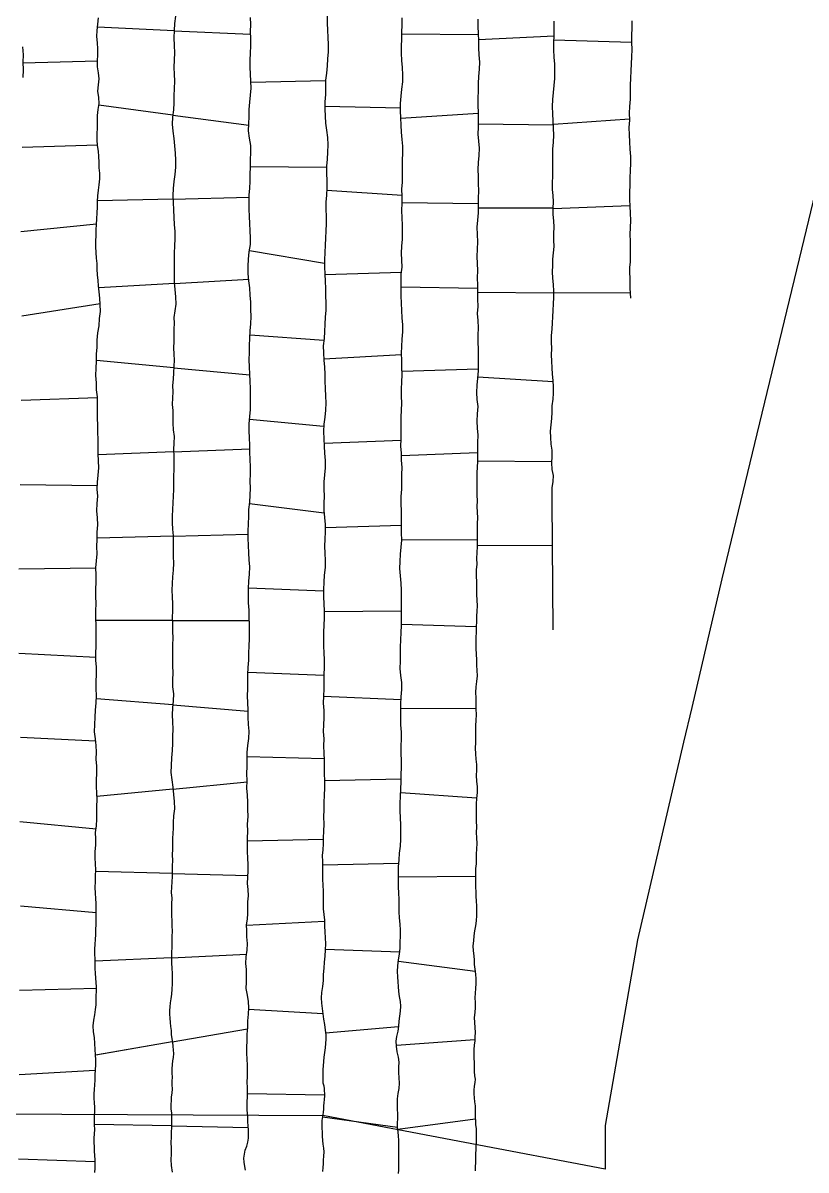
# Model space of a CAD drawing. Extents: x 703186 to 703989, y 1560402 to 1561368.
# Drawn here: x 703401 to 703447.3, y 1560484.7 to 1560552.7 of the extents above; entities that cross this region are included whole.
import ezdxf

# ---------------------------------------------------------------- set-up
doc = ezdxf.new("R2010")
doc.units = 0
for name, color, linetype in [('10124_2002_REAL', 30, 'Continuous'), ('AGROCAD PLL', 7, 'Continuous'), ('PANTE_2002', 7, 'Continuous')]:
    doc.layers.add(name, color=color, linetype=linetype)

msp = doc.modelspace()

# ---------------------------------------------------------------- linework, layer by layer
at = {"layer": '10124_2002_REAL'}
for points in [[(703405.2298, 1560484.6016), (703405.2388, 1560484.8515), (703405.2558, 1560485.0909), (703405.2425, 1560485.3491), (703405.219, 1560485.6084), (703405.1988, 1560485.8624), (703405.202, 1560486.1205), (703405.1961, 1560486.3798), (703405.1941, 1560486.6376), (703405.2141, 1560486.8932), (703405.2221, 1560487.1459), (703405.2136, 1560487.4218), (703405.2093, 1560487.687), (703405.2172, 1560487.9473), (703405.2292, 1560488.2033), (703405.2247, 1560488.457), (703405.2126, 1560488.7171), (703405.1874, 1560488.9928), (703405.1815, 1560489.2626), (703405.1998, 1560489.5203), (703405.2282, 1560489.7912), (703405.2418, 1560490.0732), (703405.2529, 1560490.3751), (703405.2574, 1560490.6775), (703405.2785, 1560490.9715), (703405.2805, 1560491.2611), (703405.2769, 1560491.5636), (703405.2504, 1560491.8881), (703405.2366, 1560492.2408), (703405.2039, 1560492.5924), (703405.1549, 1560492.9281), (703405.132, 1560493.2855), (703405.1697, 1560493.6146), (703405.2241, 1560493.9375), (703405.2707, 1560494.247), (703405.3031, 1560494.5286), (703405.3122, 1560494.7963), (703405.3066, 1560495.0615), (703405.3209, 1560495.3289), (703405.3319, 1560495.5923), (703405.3073, 1560495.8467), (703405.2796, 1560496.1119), (703405.2659, 1560496.3948), (703405.2572, 1560496.6811), (703405.2446, 1560496.9585), (703405.2452, 1560497.2397), (703405.2375, 1560497.532), (703405.2233, 1560497.8251), (703405.2409, 1560498.1117), (703405.2682, 1560498.3973), (703405.2881, 1560498.692), (703405.2803, 1560498.9956), (703405.306, 1560499.2866), (703405.3161, 1560499.5813), (703405.3109, 1560499.8958), (703405.3114, 1560500.2133), (703405.307, 1560500.5171), (703405.2885, 1560500.8262), (703405.2725, 1560501.1435), (703405.2432, 1560501.4789), (703405.2615, 1560501.821), (703405.2745, 1560502.1646), (703405.2794, 1560502.5138), (703405.2662, 1560502.8687), (703405.2558, 1560503.2362), (703405.2536, 1560503.6101), (703405.2777, 1560503.9882), (703405.2829, 1560504.3626), (703405.2758, 1560504.7374), (703405.3177, 1560505.1189), (703405.3538, 1560505.5128), (703405.3518, 1560505.8889), (703405.3456, 1560506.2798), (703405.3634, 1560506.6727), (703405.3429, 1560507.0608), (703405.3334, 1560507.4458), (703405.3307, 1560507.8361), (703405.3521, 1560508.2414), (703405.3366, 1560508.6553), (703405.3146, 1560509.0709), (703405.3291, 1560509.4835), (703405.3134, 1560509.8893), (703405.2597, 1560510.2786), (703405.2143, 1560510.6951), (703405.2254, 1560511.1269), (703405.2529, 1560511.5546), (703405.2651, 1560511.9804), (703405.3104, 1560512.4138), (703405.3335, 1560512.8349), (703405.3151, 1560513.2386), (703405.298, 1560513.663), (703405.3225, 1560514.0886), (703405.3167, 1560514.5122), (703405.296, 1560514.935), (703405.2829, 1560515.3499), (703405.3009, 1560515.7639), (703405.3106, 1560516.1755), (703405.3127, 1560516.594), (703405.301, 1560517.0061), (703405.2787, 1560517.4273), (703405.2877, 1560517.8589), (703405.3017, 1560518.282), (703405.2791, 1560518.7063), (703405.2818, 1560519.1313), (703405.302, 1560519.5582), (703405.3079, 1560519.9816), (703405.2933, 1560520.4037), (703405.3275, 1560520.8178), (703405.3585, 1560521.2362), (703405.3491, 1560521.6676), (703405.3591, 1560522.0897), (703405.3757, 1560522.5134), (703405.4048, 1560522.9435), (703405.3763, 1560523.355), (703405.347, 1560523.7766), (703405.3611, 1560524.2058), (703405.4035, 1560524.6383), (703405.3735, 1560525.0609), (703405.3854, 1560525.4831), (703405.4233, 1560525.8987), (703405.4627, 1560526.3193), (703405.4529, 1560526.7393), (703405.4232, 1560527.145), (703405.4205, 1560527.5738), (703405.4164, 1560528.0029), (703405.4089, 1560528.432), (703405.4087, 1560528.8526), (703405.3844, 1560529.2711), (703405.3862, 1560529.6968), (703405.3829, 1560530.1119), (703405.3779, 1560530.5263), (703405.3315, 1560530.9391), (703405.3242, 1560531.3646), (703405.285, 1560531.7897), (703405.3091, 1560532.2243), (703405.3166, 1560532.6493), (703405.3265, 1560533.0613), (703405.371, 1560533.4806), (703405.3654, 1560533.8927), (703405.4039, 1560534.3148), (703405.4835, 1560534.7373), (703405.5002, 1560535.1624), (703405.5534, 1560535.5848), (703405.5462, 1560535.9908), (703405.5203, 1560536.3766), (703405.4808, 1560536.7468), (703405.4491, 1560537.0981), (703405.4162, 1560537.4272), (703405.3828, 1560537.7632), (703405.369, 1560538.0962), (703405.3635, 1560538.4193), (703405.3305, 1560538.7441), (703405.3116, 1560539.0766), (703405.2785, 1560539.4093), (703405.2833, 1560539.7443), (703405.3108, 1560540.0763), (703405.3149, 1560540.4097), (703405.3171, 1560540.7429), (703405.3466, 1560541.0802), (703405.3684, 1560541.4194), (703405.3777, 1560541.7683), (703405.3914, 1560542.1041), (703405.4063, 1560542.4358), (703405.449, 1560542.7603), (703405.4867, 1560543.0903), (703405.522, 1560543.431), (703405.5326, 1560543.769), (703405.4889, 1560544.0944), (703405.4769, 1560544.4261), (703405.4721, 1560544.7596), (703405.4415, 1560545.0801), (703405.3934, 1560545.4123), (703405.3574, 1560545.7519), (703405.3743, 1560546.1053), (703405.3883, 1560546.467), (703405.3785, 1560546.8319), (703405.39, 1560547.1826), (703405.4198, 1560547.5473), (703405.4776, 1560547.906), (703405.4625, 1560548.2618), (703405.412, 1560548.6281), (703405.4541, 1560549.0016), (703405.4815, 1560549.3577), (703405.4531, 1560549.7147), (703405.3839, 1560550.0734), (703405.3808, 1560550.4326), (703405.4047, 1560550.7842), (703405.404, 1560551.1419), (703405.3769, 1560551.5019), (703405.3535, 1560551.8609), (703405.373, 1560552.2245), (703405.414, 1560552.5954), (703405.454, 1560552.9667)], [(703410.0032, 1560553.064), (703409.9514, 1560552.6417), (703409.9334, 1560552.2293), (703409.9134, 1560551.7861), (703409.9328, 1560551.3347), (703409.9529, 1560550.9076), (703409.9316, 1560550.4774), (703409.9143, 1560550.0381), (703409.9261, 1560549.629), (703409.9499, 1560549.22), (703409.9229, 1560548.7835), (703409.904, 1560548.3619), (703409.9002, 1560547.937), (703409.8907, 1560547.524), (703409.834, 1560547.0977), (703409.7983, 1560546.667), (703409.8396, 1560546.2656), (703409.9124, 1560545.8369), (703409.9519, 1560545.3965), (703409.9793, 1560544.9658), (703410.0088, 1560544.5483), (703410.0118, 1560544.1311), (703409.9576, 1560543.6988), (703409.9007, 1560543.2884), (703409.867, 1560542.8659), (703409.848, 1560542.443), (703409.858, 1560542.032), (703409.8907, 1560541.6029), (703409.9007, 1560541.1581), (703409.9299, 1560540.7292), (703409.9691, 1560540.312), (703409.9567, 1560539.8881), (703409.9379, 1560539.4789), (703409.9258, 1560539.0474), (703409.9185, 1560538.5929), (703409.9193, 1560538.1525), (703409.9272, 1560537.7504), (703409.9338, 1560537.3059), (703409.9584, 1560536.885), (703409.9944, 1560536.4529), (703410.014, 1560536.0239), (703409.9694, 1560535.6161), (703409.9093, 1560535.2295), (703409.9224, 1560534.8949), (703409.9099, 1560534.5443), (703409.904, 1560534.1704), (703409.9025, 1560533.8093), (703409.894, 1560533.4287), (703409.9048, 1560533.0581), (703409.9221, 1560532.7009), (703409.914, 1560532.3362), (703409.8793, 1560531.9602), (703409.8684, 1560531.5852), (703409.8327, 1560531.2005), (703409.8392, 1560530.8288), (703409.8166, 1560530.4626), (703409.7994, 1560530.0821), (703409.8424, 1560529.7141), (703409.8431, 1560529.3508), (703409.8366, 1560528.9653), (703409.8645, 1560528.5757), (703409.9212, 1560528.1844), (703409.8953, 1560527.7945), (703409.8832, 1560527.4131), (703409.8998, 1560527.0093), (703409.8982, 1560526.61), (703409.914, 1560526.2198), (703409.8856, 1560525.835), (703409.8797, 1560525.4316), (703409.8774, 1560525.0414), (703409.8583, 1560524.6472), (703409.8492, 1560524.2546), (703409.8231, 1560523.8614), (703409.8099, 1560523.4606), (703409.7966, 1560523.072), (703409.8253, 1560522.6962), (703409.8573, 1560522.2915), (703409.8685, 1560521.8772), (703409.862, 1560521.4834), (703409.8655, 1560521.076), (703409.8857, 1560520.6774), (703409.8689, 1560520.2665), (703409.8331, 1560519.8745), (703409.8046, 1560519.4766), (703409.7881, 1560519.0804), (703409.798, 1560518.683), (703409.8244, 1560518.2776), (703409.8285, 1560517.8663), (703409.8154, 1560517.4701), (703409.8159, 1560517.0547), (703409.8262, 1560516.6488), (703409.8423, 1560516.2368), (703409.8317, 1560515.8368), (703409.8336, 1560515.44), (703409.835, 1560515.0259), (703409.8314, 1560514.603), (703409.8439, 1560514.1839), (703409.8212, 1560513.7787), (703409.8329, 1560513.3533), (703409.879, 1560512.9429), (703409.8647, 1560512.5313), (703409.8313, 1560512.1214), (703409.8143, 1560511.7029), (703409.8289, 1560511.2821), (703409.8433, 1560510.8461), (703409.8212, 1560510.4329), (703409.8215, 1560510.003), (703409.8154, 1560509.5915), (703409.7659, 1560509.1479), (703409.738, 1560508.707), (703409.7363, 1560508.2818), (703409.7787, 1560507.841), (703409.8371, 1560507.4082), (703409.8783, 1560506.9886), (703409.9267, 1560506.5633), (703409.9425, 1560506.1266), (703409.8871, 1560505.7124), (703409.8675, 1560505.3247), (703409.8559, 1560504.9833), (703409.8452, 1560504.6792), (703409.8199, 1560504.3847), (703409.82, 1560504.0755), (703409.8186, 1560503.7398), (703409.8091, 1560503.4103), (703409.8168, 1560503.0726), (703409.8083, 1560502.7508), (703409.8075, 1560502.4318), (703409.7995, 1560502.12), (703409.7781, 1560501.8171), (703409.7607, 1560501.4891), (703409.7553, 1560501.1677), (703409.7871, 1560500.8375), (703409.7681, 1560500.4993), (703409.7573, 1560500.1517), (703409.7739, 1560499.82), (703409.778, 1560499.5009), (703409.782, 1560499.1983), (703409.8059, 1560498.8845), (703409.7948, 1560498.5647), (703409.7871, 1560498.2562), (703409.7801, 1560497.9468), (703409.7739, 1560497.6335), (703409.7576, 1560497.3193), (703409.7724, 1560497.0011), (703409.785, 1560496.6889), (703409.8037, 1560496.3815), (703409.8025, 1560496.0717), (703409.8044, 1560495.7624), (703409.7817, 1560495.4581), (703409.7606, 1560495.16), (703409.7252, 1560494.887), (703409.6928, 1560494.6415), (703409.6658, 1560494.4131), (703409.6514, 1560494.1929), (703409.6449, 1560493.9746), (703409.6644, 1560493.7368), (703409.6832, 1560493.488), (703409.7104, 1560493.2488), (703409.7394, 1560493.0071), (703409.7561, 1560492.7607), (703409.7775, 1560492.5163), (703409.8159, 1560492.2942), (703409.8388, 1560492.0761), (703409.8589, 1560491.8492), (703409.8804, 1560491.6344), (703409.8669, 1560491.4127), (703409.8304, 1560491.199), (703409.8077, 1560490.9814), (703409.7842, 1560490.728), (703409.7767, 1560490.4772), (703409.8005, 1560490.2388), (703409.7904, 1560490.0017), (703409.7883, 1560489.7776), (703409.8104, 1560489.5405), (703409.7896, 1560489.2955), (703409.7434, 1560489.0741), (703409.7434, 1560488.8527), (703409.7271, 1560488.6176), (703409.7359, 1560488.3655), (703409.7626, 1560488.1099), (703409.7672, 1560487.8367), (703409.762, 1560487.5438), (703409.7568, 1560487.2638), (703409.7496, 1560486.9753), (703409.7372, 1560486.68), (703409.7358, 1560486.3647), (703409.7503, 1560486.0313), (703409.7376, 1560485.6898), (703409.7263, 1560485.3639), (703409.749, 1560485.0085), (703409.8042, 1560484.6244)], [(703414.1402, 1560484.7254), (703414.1064, 1560484.9579), (703414.0682, 1560485.1995), (703414.0475, 1560485.4366), (703414.0873, 1560485.6792), (703414.1321, 1560485.9132), (703414.2241, 1560486.1526), (703414.2815, 1560486.3899), (703414.3155, 1560486.6307), (703414.3334, 1560486.8752), (703414.3196, 1560487.1117), (703414.309, 1560487.3537), (703414.2948, 1560487.5994), (703414.2762, 1560487.8473), (703414.2564, 1560488.0856), (703414.2536, 1560488.3164), (703414.2506, 1560488.5566), (703414.2456, 1560488.8032), (703414.257, 1560489.0624), (703414.2624, 1560489.3385), (703414.2636, 1560489.6335), (703414.2524, 1560489.9467), (703414.2619, 1560490.2797), (703414.2683, 1560490.615), (703414.2661, 1560490.9526), (703414.2456, 1560491.308), (703414.2306, 1560491.6614), (703414.2337, 1560492.0214), (703414.2369, 1560492.3948), (703414.2521, 1560492.7891), (703414.2796, 1560493.1813), (703414.2911, 1560493.5716), (703414.3154, 1560493.9642), (703414.3379, 1560494.351), (703414.3226, 1560494.718), (703414.2743, 1560495.0951), (703414.1878, 1560495.4829), (703414.1965, 1560495.8675), (703414.2036, 1560496.2396), (703414.2151, 1560496.6088), (703414.1695, 1560496.9705), (703414.1862, 1560497.3657), (703414.2456, 1560497.7691), (703414.2632, 1560498.1606), (703414.2343, 1560498.5493), (703414.2247, 1560498.9311), (703414.2084, 1560499.2578), (703414.2644, 1560499.5889), (703414.2909, 1560499.9316), (703414.2832, 1560500.2618), (703414.2915, 1560500.6317), (703414.3239, 1560500.9874), (703414.299, 1560501.3524), (703414.2742, 1560501.7098), (703414.2917, 1560502.0799), (703414.3058, 1560502.4582), (703414.3083, 1560502.8311), (703414.282, 1560503.2066), (703414.2733, 1560503.6026), (703414.2735, 1560503.9886), (703414.2657, 1560504.3926), (703414.2754, 1560504.8094), (703414.2739, 1560505.2329), (703414.3003, 1560505.671), (703414.2882, 1560506.0902), (703414.2868, 1560506.517), (703414.2609, 1560506.9383), (703414.2356, 1560507.3616), (703414.2509, 1560507.7869), (703414.2252, 1560508.2201), (703414.2489, 1560508.6319), (703414.2384, 1560509.0605), (703414.2503, 1560509.4758), (703414.291, 1560509.8869), (703414.3532, 1560510.3051), (703414.3551, 1560510.726), (703414.325, 1560511.1283), (703414.2998, 1560511.5547), (703414.3027, 1560511.9909), (703414.2878, 1560512.4117), (703414.2684, 1560512.8179), (703414.2904, 1560513.2422), (703414.2922, 1560513.6642), (703414.2934, 1560514.0812), (703414.3113, 1560514.506), (703414.3388, 1560514.9257), (703414.3445, 1560515.3468), (703414.3623, 1560515.7746), (703414.3889, 1560516.2038), (703414.387, 1560516.6276), (703414.3746, 1560517.0481), (703414.3662, 1560517.4793), (703414.3557, 1560517.8998), (703414.3339, 1560518.3341), (703414.3196, 1560518.7686), (703414.3208, 1560519.1877), (703414.3382, 1560519.609), (703414.3836, 1560520.0333), (703414.3973, 1560520.453), (703414.3712, 1560520.8724), (703414.3406, 1560521.2989), (703414.3237, 1560521.7317), (703414.3037, 1560522.1537), (703414.2997, 1560522.5701), (703414.3178, 1560523.01), (703414.3362, 1560523.4372), (703414.3428, 1560523.8616), (703414.3957, 1560524.2872), (703414.4314, 1560524.6998), (703414.4398, 1560525.1139), (703414.4317, 1560525.5407), (703414.44, 1560525.9685), (703414.4374, 1560526.3929), (703414.4255, 1560526.8153), (703414.394, 1560527.246), (703414.3949, 1560527.6672), (703414.3924, 1560528.0956), (703414.3622, 1560528.5143), (703414.3603, 1560528.9372), (703414.4017, 1560529.368), (703414.4507, 1560529.7839), (703414.4525, 1560530.1924), (703414.44, 1560530.6036), (703414.4414, 1560531.029), (703414.4298, 1560531.4533), (703414.4049, 1560531.8688), (703414.3818, 1560532.3011), (703414.3675, 1560532.7183), (703414.387, 1560533.1495), (703414.3768, 1560533.5725), (703414.4023, 1560534.0086), (703414.433, 1560534.4348), (703414.4561, 1560534.8585), (703414.4791, 1560535.2832), (703414.4696, 1560535.7029), (703414.4711, 1560536.1318), (703414.4306, 1560536.5596), (703414.4126, 1560536.9808), (703414.3494, 1560537.4042), (703414.306, 1560537.8304), (703414.3061, 1560538.2673), (703414.3263, 1560538.6848), (703414.3659, 1560539.1204), (703414.4369, 1560539.5477), (703414.4506, 1560539.9488), (703414.4288, 1560540.3663), (703414.4057, 1560540.7896), (703414.3741, 1560541.2113), (703414.3571, 1560541.6375), (703414.3645, 1560542.0573), (703414.3634, 1560542.4637), (703414.4072, 1560542.8823), (703414.4175, 1560543.2875), (703414.4296, 1560543.7108), (703414.4367, 1560544.135), (703414.4417, 1560544.5665), (703414.4693, 1560545.0034), (703414.4563, 1560545.4224), (703414.3887, 1560545.8511), (703414.3295, 1560546.2774), (703414.3512, 1560546.7024), (703414.3611, 1560547.1237), (703414.3711, 1560547.5492), (703414.4052, 1560547.9781), (703414.4434, 1560548.3955), (703414.4745, 1560548.8053), (703414.4653, 1560549.2221), (703414.4416, 1560549.6383), (703414.4215, 1560550.0445), (703414.4189, 1560550.4663), (703414.4478, 1560550.8898), (703414.4655, 1560551.3187), (703414.4582, 1560551.7425), (703414.449, 1560552.163), (703414.4617, 1560552.584), (703414.4419, 1560552.9878)], [(703418.9725, 1560553.0802), (703418.9839, 1560552.6558), (703418.998, 1560552.2349), (703419.0233, 1560551.8186), (703419.0377, 1560551.3944), (703419.0339, 1560550.9604), (703419.0042, 1560550.5422), (703418.983, 1560550.1246), (703418.9383, 1560549.6974), (703418.892, 1560549.2813), (703418.8877, 1560548.8584), (703418.874, 1560548.4256), (703418.8502, 1560547.9963), (703418.8396, 1560547.5667), (703418.8596, 1560547.155), (703418.8741, 1560546.7417), (703418.9356, 1560546.3229), (703418.9939, 1560545.8902), (703419.0203, 1560545.4569), (703418.995, 1560545.0248), (703418.9772, 1560544.6017), (703418.95, 1560544.1806), (703418.9472, 1560543.7647), (703418.9698, 1560543.3399), (703418.9623, 1560542.91), (703418.933, 1560542.4727), (703418.9096, 1560542.0512), (703418.9063, 1560541.637), (703418.9262, 1560541.2171), (703418.9273, 1560540.7827), (703418.9094, 1560540.353), (703418.8781, 1560539.9252), (703418.8537, 1560539.502), (703418.8451, 1560539.0694), (703418.8214, 1560538.6487), (703418.8328, 1560538.2218), (703418.8433, 1560537.7918), (703418.8569, 1560537.3771), (703418.8794, 1560536.9546), (703418.8874, 1560536.5137), (703418.8993, 1560536.0972), (703418.8946, 1560535.6688), (703418.863, 1560535.2446), (703418.8425, 1560534.8236), (703418.8293, 1560534.4077), (703418.8039, 1560533.9836), (703418.7526, 1560533.5488), (703418.762, 1560533.1312), (703418.7856, 1560532.7065), (703418.828, 1560532.2943), (703418.8336, 1560531.8723), (703418.8389, 1560531.4508), (703418.8661, 1560531.0215), (703418.8783, 1560530.5772), (703418.9012, 1560530.1665), (703418.8847, 1560529.7355), (703418.8482, 1560529.3212), (703418.7761, 1560528.9126), (703418.7558, 1560528.4786), (703418.7854, 1560528.0465), (703418.8009, 1560527.6133), (703418.8282, 1560527.1855), (703418.8608, 1560526.7619), (703418.862, 1560526.3333), (703418.8163, 1560525.9158), (703418.7923, 1560525.4893), (703418.7919, 1560525.0683), (703418.7962, 1560524.6397), (703418.7887, 1560524.2264), (703418.7887, 1560523.8051), (703418.8161, 1560523.3847), (703418.8564, 1560522.9687), (703418.869, 1560522.541), (703418.8475, 1560522.1068), (703418.8252, 1560521.6941), (703418.8342, 1560521.2653), (703418.8721, 1560520.8354), (703418.8631, 1560520.4135), (703418.7955, 1560519.9749), (703418.7759, 1560519.5516), (703418.7653, 1560519.1187), (703418.7707, 1560518.6879), (703418.7895, 1560518.2767), (703418.7991, 1560517.8475), (703418.8028, 1560517.4175), (703418.7863, 1560517.0042), (703418.7626, 1560516.5884), (703418.7669, 1560516.1781), (703418.7577, 1560515.7738), (703418.7834, 1560515.3657), (703418.8082, 1560514.9486), (703418.8017, 1560514.506), (703418.7862, 1560514.0862), (703418.7873, 1560513.6621), (703418.7913, 1560513.2334), (703418.7715, 1560512.7986), (703418.7541, 1560512.3802), (703418.7794, 1560511.9502), (703418.785, 1560511.5251), (703418.7694, 1560511.1145), (703418.7476, 1560510.7013), (703418.7792, 1560510.2815), (703418.7594, 1560509.8602), (703418.7891, 1560509.4373), (703418.8001, 1560509.0184), (703418.8026, 1560508.6138), (703418.8106, 1560508.2174), (703418.8191, 1560507.7982), (703418.8182, 1560507.3593), (703418.8007, 1560506.933), (703418.7864, 1560506.5033), (703418.7754, 1560506.0676), (703418.7714, 1560505.6539), (703418.7744, 1560505.231), (703418.7579, 1560504.8008), (703418.7467, 1560504.4138), (703418.738, 1560504.0503), (703418.7163, 1560503.709), (703418.6904, 1560503.3756), (703418.7066, 1560503.0201), (703418.7147, 1560502.6615), (703418.7041, 1560502.3084), (703418.7037, 1560501.9576), (703418.7159, 1560501.6022), (703418.74, 1560501.2512), (703418.7446, 1560500.9031), (703418.7389, 1560500.5557), (703418.7491, 1560500.2183), (703418.7901, 1560499.8787), (703418.8174, 1560499.5321), (703418.8234, 1560499.1848), (703418.8434, 1560498.8446), (703418.8566, 1560498.4933), (703418.876, 1560498.1382), (703418.8627, 1560497.7736), (703418.8354, 1560497.4057), (703418.8021, 1560497.0474), (703418.7765, 1560496.6932), (703418.7496, 1560496.3252), (703418.7414, 1560495.961), (703418.7024, 1560495.6036), (703418.6442, 1560495.2566), (703418.6219, 1560494.9361), (703418.6498, 1560494.6297), (703418.6792, 1560494.3094), (703418.7282, 1560493.9995), (703418.773, 1560493.674), (703418.8295, 1560493.3531), (703418.8723, 1560493.0321), (703418.8974, 1560492.7466), (703418.9066, 1560492.4973), (703418.8865, 1560492.2324), (703418.8568, 1560491.9753), (703418.819, 1560491.6958), (703418.7819, 1560491.4211), (703418.7568, 1560491.1649), (703418.7374, 1560490.9193), (703418.7311, 1560490.6917), (703418.7235, 1560490.4854), (703418.7195, 1560490.284), (703418.7174, 1560490.0962), (703418.7326, 1560489.9046), (703418.7756, 1560489.7278), (703418.8064, 1560489.555), (703418.8118, 1560489.4195), (703418.8271, 1560489.3035), (703418.8167, 1560489.1326), (703418.7973, 1560488.9226), (703418.7904, 1560488.7238), (703418.7739, 1560488.5444), (703418.7626, 1560488.3595), (703418.7381, 1560488.1547), (703418.7091, 1560487.9216), (703418.6757, 1560487.6738), (703418.6571, 1560487.4447), (703418.6605, 1560487.2196), (703418.6782, 1560486.9915), (703418.6921, 1560486.7412), (703418.7014, 1560486.4971), (703418.7257, 1560486.2658), (703418.7659, 1560486.033), (703418.786, 1560485.8125), (703418.7617, 1560485.5719), (703418.7476, 1560485.3322), (703418.7462, 1560485.1087), (703418.7336, 1560484.8838), (703418.7097, 1560484.6509)], [(703423.1984, 1560484.5432), (703423.2179, 1560484.7598), (703423.2269, 1560484.9702), (703423.2306, 1560485.1792), (703423.2271, 1560485.3959), (703423.232, 1560485.6184), (703423.222, 1560485.846), (703423.2177, 1560486.072), (703423.2216, 1560486.2931), (703423.2213, 1560486.5159), (703423.2086, 1560486.751), (703423.1887, 1560486.998), (703423.155, 1560487.2512), (703423.1545, 1560487.5154), (703423.1625, 1560487.7855), (703423.1638, 1560488.0647), (703423.1461, 1560488.3546), (703423.1418, 1560488.6567), (703423.1508, 1560488.9645), (703423.1908, 1560489.2704), (703423.2463, 1560489.5792), (703423.2586, 1560489.8787), (703423.2383, 1560490.1954), (703423.2316, 1560490.5154), (703423.2297, 1560490.8265), (703423.2351, 1560491.1357), (703423.2041, 1560491.4341), (703423.1327, 1560491.7493), (703423.0849, 1560492.0724), (703423.0635, 1560492.3707), (703423.1141, 1560492.6544), (703423.1796, 1560492.9595), (703423.2148, 1560493.2655), (703423.2498, 1560493.5598), (703423.2852, 1560493.8515), (703423.3313, 1560494.15), (703423.3442, 1560494.4439), (703423.3131, 1560494.7268), (703423.2681, 1560495.016), (703423.2291, 1560495.3132), (703423.2015, 1560495.6022), (703423.1795, 1560495.8869), (703423.1605, 1560496.1883), (703423.1496, 1560496.5005), (703423.168, 1560496.8391), (703423.2135, 1560497.1857), (703423.2645, 1560497.5327), (703423.2957, 1560497.8718), (703423.3035, 1560498.2289), (703423.3158, 1560498.5817), (703423.3186, 1560498.9435), (703423.3053, 1560499.3043), (703423.268, 1560499.6681), (703423.2352, 1560500.0327), (703423.2369, 1560500.404), (703423.2386, 1560500.7738), (703423.2143, 1560501.14), (703423.2063, 1560501.5205), (703423.2064, 1560501.9082), (703423.2017, 1560502.3128), (703423.2128, 1560502.7013), (703423.2388, 1560503.1059), (703423.2559, 1560503.5098), (703423.316, 1560503.9274), (703423.3356, 1560504.3329), (703423.3517, 1560504.7556), (703423.3357, 1560505.1815), (703423.3146, 1560505.6064), (703423.3001, 1560506.0208), (703423.3061, 1560506.4476), (703423.3222, 1560506.8831), (703423.3507, 1560507.3113), (703423.3651, 1560507.7251), (703423.3703, 1560508.1564), (703423.3899, 1560508.5833), (703423.3866, 1560508.9945), (703423.3649, 1560509.4052), (703423.3714, 1560509.8443), (703423.3908, 1560510.2675), (703423.3905, 1560510.6805), (703423.3379, 1560511.0966), (703423.3364, 1560511.5212), (703423.3442, 1560511.9335), (703423.3451, 1560512.3357), (703423.3623, 1560512.7658), (703423.4108, 1560513.2015), (703423.4039, 1560513.6096), (703423.339, 1560514.0187), (703423.2967, 1560514.4509), (703423.3254, 1560514.8669), (703423.3264, 1560515.2862), (703423.3233, 1560515.7105), (703423.3387, 1560516.1348), (703423.3545, 1560516.5652), (703423.375, 1560516.9817), (703423.3897, 1560517.4089), (703423.3824, 1560517.8317), (703423.3788, 1560518.2425), (703423.3788, 1560518.6671), (703423.391, 1560519.0806), (703423.3708, 1560519.4968), (703423.3189, 1560519.9271), (703423.29, 1560520.356), (703423.3101, 1560520.7855), (703423.3211, 1560521.2028), (703423.3598, 1560521.6264), (703423.3934, 1560522.05), (703423.3917, 1560522.4733), (703423.3793, 1560522.9138), (703423.3765, 1560523.3473), (703423.3847, 1560523.7814), (703423.3612, 1560524.1979), (703423.3666, 1560524.6363), (703423.3948, 1560525.0599), (703423.4115, 1560525.4912), (703423.4093, 1560525.9234), (703423.413, 1560526.3439), (703423.3904, 1560526.7708), (703423.3737, 1560527.1884), (703423.3499, 1560527.5993), (703423.3531, 1560528.0312), (703423.3605, 1560528.4592), (703423.3574, 1560528.8908), (703423.3568, 1560529.3205), (703423.3832, 1560529.7394), (703423.4042, 1560530.1526), (703423.3908, 1560530.5735), (703423.39, 1560530.9928), (703423.405, 1560531.4189), (703423.4236, 1560531.8355), (703423.4107, 1560532.2607), (703423.3931, 1560532.6803), (703423.3874, 1560533.1106), (703423.3944, 1560533.5185), (703423.4176, 1560533.9441), (703423.4535, 1560534.3756), (703423.4632, 1560534.7974), (703423.4216, 1560535.2106), (703423.3998, 1560535.6484), (703423.3875, 1560536.0779), (703423.3578, 1560536.5072), (703423.3579, 1560536.9372), (703423.3668, 1560537.3763), (703423.3667, 1560537.785), (703423.4131, 1560538.21), (703423.4062, 1560538.6216), (703423.3758, 1560539.0354), (703423.4046, 1560539.4461), (703423.4331, 1560539.8628), (703423.4437, 1560540.28), (703423.4454, 1560540.6939), (703423.417, 1560541.1244), (703423.4033, 1560541.5674), (703423.4149, 1560541.9933), (703423.421, 1560542.4168), (703423.4078, 1560542.8365), (703423.4347, 1560543.2512), (703423.4434, 1560543.6799), (703423.4387, 1560544.0975), (703423.4379, 1560544.5395), (703423.4535, 1560544.9601), (703423.4544, 1560545.3674), (703423.4169, 1560545.7786), (703423.3815, 1560546.1995), (703423.3653, 1560546.624), (703423.3386, 1560547.0448), (703423.3253, 1560547.4649), (703423.3216, 1560547.8985), (703423.361, 1560548.3362), (703423.4098, 1560548.7536), (703423.4588, 1560549.1777), (703423.4561, 1560549.6032), (703423.4332, 1560550.0284), (703423.3984, 1560550.4513), (703423.3887, 1560550.8744), (703423.3817, 1560551.2958), (703423.4018, 1560551.7027), (703423.4061, 1560552.1302), (703423.4248, 1560552.5453), (703423.4178, 1560552.968)], [(703427.9006, 1560552.8892), (703427.9023, 1560552.4673), (703427.9251, 1560552.0424), (703427.944, 1560551.6194), (703427.9444, 1560551.1903), (703427.9598, 1560550.7761), (703428.0024, 1560550.3568), (703427.9753, 1560549.9268), (703427.9328, 1560549.5026), (703427.9196, 1560549.0816), (703427.9254, 1560548.6498), (703427.9034, 1560548.2173), (703427.894, 1560547.7885), (703427.9141, 1560547.367), (703427.9194, 1560546.9367), (703427.9125, 1560546.5044), (703427.9038, 1560546.0926), (703427.9483, 1560545.6786), (703427.9766, 1560545.2494), (703427.9551, 1560544.82), (703427.9155, 1560544.4074), (703427.8989, 1560543.9915), (703427.914, 1560543.5706), (703427.9276, 1560543.1566), (703427.9338, 1560542.7219), (703427.9286, 1560542.2882), (703427.9233, 1560541.8461), (703427.9251, 1560541.4215), (703427.8843, 1560540.9948), (703427.8428, 1560540.5707), (703427.8687, 1560540.1425), (703427.8816, 1560539.7119), (703427.8631, 1560539.2836), (703427.8425, 1560538.8499), (703427.8529, 1560538.4238), (703427.8744, 1560538.0064), (703427.8709, 1560537.5758), (703427.8756, 1560537.1441), (703427.887, 1560536.7328), (703427.8834, 1560536.3053), (703427.8971, 1560535.8838), (703427.871, 1560535.4598), (703427.8943, 1560535.0493), (703427.9232, 1560534.6102), (703427.8982, 1560534.1868), (703427.908, 1560533.7678), (703427.924, 1560533.3499), (703427.9127, 1560532.9083), (703427.916, 1560532.4923), (703427.9139, 1560532.0642), (703427.8868, 1560531.6274), (703427.8458, 1560531.2136), (703427.8195, 1560530.7905), (703427.8449, 1560530.3773), (703427.8967, 1560529.9599), (703427.866, 1560529.5299), (703427.8429, 1560529.0919), (703427.8548, 1560528.6718), (703427.895, 1560528.2541), (703427.8893, 1560527.8263), (703427.8775, 1560527.4281), (703427.8858, 1560527.0525), (703427.8837, 1560526.6975), (703427.8572, 1560526.3584), (703427.8423, 1560526.0263), (703427.8327, 1560525.6883), (703427.8328, 1560525.3639), (703427.835, 1560525.0395), (703427.8475, 1560524.6987), (703427.8535, 1560524.3622), (703427.8494, 1560524.0315), (703427.8547, 1560523.7002), (703427.8742, 1560523.3592), (703427.8712, 1560523.0257), (703427.8687, 1560522.6844), (703427.8633, 1560522.3479), (703427.8595, 1560522.01), (703427.8585, 1560521.6714), (703427.8465, 1560521.3159), (703427.8308, 1560520.9518), (703427.8458, 1560520.6187), (703427.8007, 1560520.2755), (703427.7984, 1560519.9239), (703427.8253, 1560519.5576), (703427.8181, 1560519.1893), (703427.8245, 1560518.8311), (703427.8327, 1560518.4858), (703427.8527, 1560518.1604), (703427.8414, 1560517.8344), (703427.8251, 1560517.5357), (703427.8167, 1560517.2298), (703427.8, 1560516.9131), (703427.7932, 1560516.592), (703427.7837, 1560516.2691), (703427.7785, 1560515.9389), (703427.7876, 1560515.6199), (703427.8087, 1560515.2954), (703427.8309, 1560514.9606), (703427.8285, 1560514.643), (703427.8487, 1560514.3279), (703427.854, 1560514.004), (703427.8287, 1560513.6767), (703427.7854, 1560513.3626), (703427.757, 1560513.0268), (703427.774, 1560512.708), (703427.7741, 1560512.3755), (703427.7818, 1560512.0455), (703427.807, 1560511.701), (703427.787, 1560511.3772), (703427.7643, 1560511.0407), (703427.7575, 1560510.7101), (703427.7692, 1560510.3898), (703427.7654, 1560510.0559), (703427.7332, 1560509.7247), (703427.7605, 1560509.3943), (703427.7845, 1560509.0783), (703427.8153, 1560508.7503), (703427.8222, 1560508.4197), (703427.8074, 1560508.0974), (703427.8226, 1560507.7681), (703427.8614, 1560507.4375), (703427.8581, 1560507.0911), (703427.8266, 1560506.7481), (703427.8099, 1560506.4204), (703427.8088, 1560506.0812), (703427.8019, 1560505.7426), (703427.8079, 1560505.4068), (703427.8126, 1560505.0748), (703427.7973, 1560504.7302), (703427.818, 1560504.4068), (703427.8357, 1560504.0835), (703427.8189, 1560503.7554), (703427.8113, 1560503.4477), (703427.804, 1560503.1499), (703427.7927, 1560502.8668), (703427.7649, 1560502.6015), (703427.7532, 1560502.3234), (703427.7604, 1560502.0442), (703427.7599, 1560501.7623), (703427.7625, 1560501.4922), (703427.7822, 1560501.2234), (703427.7843, 1560500.9524), (703427.7934, 1560500.6701), (703427.8171, 1560500.3944), (703427.8258, 1560500.1086), (703427.8156, 1560499.8115), (703427.7973, 1560499.5064), (703427.7686, 1560499.2024), (703427.7039, 1560498.9114), (703427.6728, 1560498.6205), (703427.6422, 1560498.3198), (703427.6104, 1560498.0224), (703427.6222, 1560497.7283), (703427.6588, 1560497.4308), (703427.6768, 1560497.1639), (703427.6922, 1560496.9034), (703427.7188, 1560496.6333), (703427.7652, 1560496.3505), (703427.7734, 1560496.0659), (703427.7751, 1560495.7849), (703427.7637, 1560495.5015), (703427.7393, 1560495.2186), (703427.7281, 1560494.9359), (703427.7362, 1560494.6591), (703427.7378, 1560494.3651), (703427.7201, 1560494.0708), (703427.6859, 1560493.7752), (703427.7016, 1560493.4794), (703427.7295, 1560493.1762), (703427.7353, 1560492.8819), (703427.7251, 1560492.6217), (703427.7154, 1560492.3834), (703427.6936, 1560492.1407), (703427.6724, 1560491.8886), (703427.6645, 1560491.6314), (703427.6718, 1560491.3718), (703427.6817, 1560491.111), (703427.6838, 1560490.8408), (703427.6897, 1560490.569), (703427.7039, 1560490.3259), (703427.734, 1560490.1292), (703427.7285, 1560489.9183), (703427.6854, 1560489.707), (703427.6608, 1560489.4751), (703427.6621, 1560489.2481), (703427.6788, 1560489.0222), (703427.7024, 1560488.7854), (703427.7402, 1560488.5422), (703427.7453, 1560488.3022), (703427.7505, 1560488.0731), (703427.7523, 1560487.8469), (703427.753, 1560487.636), (703427.7713, 1560487.4165), (703427.8116, 1560487.2064), (703427.8085, 1560486.9988), (703427.8078, 1560486.7925), (703427.801, 1560486.5791), (703427.7923, 1560486.385), (703427.7831, 1560486.1703), (703427.779, 1560485.9562), (703427.7702, 1560485.7036), (703427.7619, 1560485.4463), (703427.7606, 1560485.1862), (703427.7406, 1560484.938), (703427.7449, 1560484.6893)], [(703432.3535, 1560516.7219), (703432.3009, 1560524.3803), (703432.2923, 1560524.7538), (703432.2928, 1560525.1422), (703432.3526, 1560525.5087), (703432.3705, 1560525.8707), (703432.3092, 1560526.2357), (703432.2843, 1560526.6232), (703432.3077, 1560527.0049), (703432.3046, 1560527.3664), (703432.25, 1560527.7361), (703432.2157, 1560528.1243), (703432.2077, 1560528.4989), (703432.2425, 1560528.8689), (703432.2883, 1560529.2475), (703432.3039, 1560529.6166), (703432.3064, 1560529.9971), (703432.3665, 1560530.3822), (703432.3861, 1560530.7457), (703432.3781, 1560531.1203), (703432.3543, 1560531.5057), (703432.3254, 1560531.8758), (703432.2986, 1560532.2542), (703432.2732, 1560532.6339), (703432.2658, 1560533.0161), (703432.2761, 1560533.3974), (703432.269, 1560533.7761), (703432.2612, 1560534.1524), (703432.2986, 1560534.5374), (703432.3136, 1560534.9035), (703432.3387, 1560535.2767), (703432.3688, 1560535.6501), (703432.3857, 1560536.0273), (703432.3961, 1560536.4045), (703432.3934, 1560536.7853), (703432.3734, 1560537.1744), (703432.3449, 1560537.5512), (703432.3282, 1560537.9354), (703432.3376, 1560538.3025), (703432.3473, 1560538.6769), (703432.3755, 1560539.0645), (703432.411, 1560539.4395), (703432.3952, 1560539.81), (703432.3988, 1560540.1935), (703432.4168, 1560540.573), (703432.407, 1560540.951), (703432.3693, 1560541.3223), (703432.3551, 1560541.6934), (703432.3755, 1560542.0711), (703432.3561, 1560542.4492), (703432.3261, 1560542.8134), (703432.3294, 1560543.2081), (703432.3401, 1560543.6046), (703432.3348, 1560543.9959), (703432.3478, 1560544.4029), (703432.3413, 1560544.7945), (703432.3482, 1560545.1901), (703432.3841, 1560545.6088), (703432.3946, 1560546.021), (703432.3889, 1560546.4454), (703432.3583, 1560546.8681), (703432.3424, 1560547.2843), (703432.3306, 1560547.7146), (703432.3495, 1560548.1377), (703432.3856, 1560548.555), (703432.4218, 1560548.9726), (703432.4532, 1560549.384), (703432.4535, 1560549.8079), (703432.4542, 1560550.2338), (703432.4126, 1560550.653), (703432.3969, 1560551.077), (703432.4027, 1560551.4958), (703432.4148, 1560551.9211), (703432.4257, 1560552.3498), (703432.4261, 1560552.7698)], [(703437.0149, 1560552.7879), (703437.0149, 1560552.3556), (703436.9989, 1560551.9377), (703437.0067, 1560551.5168), (703437.0204, 1560551.0891), (703436.9908, 1560550.6667), (703436.9765, 1560550.2538), (703436.9621, 1560549.8319), (703436.9323, 1560549.4063), (703436.9227, 1560548.9941), (703436.927, 1560548.5831), (703436.92, 1560548.149), (703436.8745, 1560547.7274), (703436.8539, 1560547.324), (703436.8774, 1560546.9195), (703436.847, 1560546.4834), (703436.8598, 1560546.0548), (703436.8885, 1560545.6293), (703436.9081, 1560545.1958), (703436.9318, 1560544.7666), (703436.9307, 1560544.3447), (703436.9172, 1560543.9317), (703436.9059, 1560543.4995), (703436.8926, 1560543.0698), (703436.8877, 1560542.6436), (703436.8876, 1560542.2198), (703436.8944, 1560541.8129), (703436.9184, 1560541.4012), (703436.94, 1560540.9716), (703436.9267, 1560540.5645), (703436.908, 1560540.1471), (703436.9143, 1560539.7411), (703436.9146, 1560539.3196), (703436.9105, 1560538.9036), (703436.9208, 1560538.5308), (703436.8861, 1560538.1839), (703436.8717, 1560537.8646), (703436.8953, 1560537.5774), (703436.8914, 1560537.2756), (703436.8921, 1560536.9718), (703436.9095, 1560536.6755), (703436.94, 1560536.3681)], [(703400.9457, 1560551.2471), (703400.9795, 1560550.7925), (703400.974, 1560550.346), (703400.9858, 1560549.8949), (703400.9643, 1560549.4418)]]:
    msp.add_lwpolyline(points, dxfattribs=at)
at = {"layer": 'AGROCAD PLL', "color": 3, "true_color": 0x00ff00}
for points in [[(703409.9325, 1560552.2087), (703405.3939, 1560552.4135)], [(703409.9325, 1560552.2087), (703405.3939, 1560552.4135)], [(703409.9325, 1560552.2087), (703414.4525, 1560552.0048)], [(703423.4051, 1560552.0274), (703427.9278, 1560551.9819)], [(703427.9405, 1560551.6986), (703432.4142, 1560551.8985)], [(703418.8442, 1560547.7523), (703423.3238, 1560547.6418)], [(703409.8497, 1560547.2159), (703414.3469, 1560546.6177)], [(703432.3725, 1560546.6723), (703436.8728, 1560546.9981)], [(703427.9157, 1560546.7056), (703432.3752, 1560546.6344)], [(703400.9265, 1560545.316), (703405.389, 1560545.4535)], [(703414.4372, 1560544.1753), (703418.9496, 1560544.123)], [(703409.853, 1560542.2395), (703405.3926, 1560542.1309)], [(703409.853, 1560542.2395), (703405.3926, 1560542.1309)], [(703409.853, 1560542.2395), (703414.3637, 1560542.3492)], [(703418.9526, 1560542.7653), (703423.4195, 1560542.466)], [(703423.4156, 1560542.0436), (703427.9249, 1560541.9787)], [(703432.3557, 1560541.6774), (703436.8938, 1560541.851)], [(703400.8566, 1560540.3259), (703405.3196, 1560540.7713)], [(703414.3768, 1560539.1859), (703418.8268, 1560538.4465)], [(703418.844, 1560537.7704), (703423.3813, 1560537.9192)], [(703409.9374, 1560537.2448), (703405.4595, 1560536.9831)], [(703409.9374, 1560537.2448), (703405.4595, 1560536.9831)], [(703423.3602, 1560537.0508), (703427.8807, 1560536.9592)], [(703427.8869, 1560536.7191), (703432.3941, 1560536.6811)], [(703432.3941, 1560536.6854), (703436.907, 1560536.7174)], [(703409.9066, 1560532.2561), (703414.4066, 1560531.8408)], [(703423.4169, 1560532.0575), (703427.9145, 1560532.1939)], [(703427.8928, 1560531.7237), (703432.3579, 1560531.4467)], [(703400.8735, 1560530.3378), (703405.3783, 1560530.4951)], [(703409.8891, 1560527.2691), (703414.3944, 1560527.4543)], [(703409.8891, 1560527.2691), (703405.4275, 1560527.0857)], [(703409.8891, 1560527.2691), (703405.4275, 1560527.0857)], [(703423.3788, 1560527.0607), (703427.8816, 1560527.2408)], [(703418.8614, 1560522.8001), (703423.3792, 1560522.9332)], [(703409.8577, 1560522.275), (703405.3616, 1560522.1534)], [(703409.8577, 1560522.275), (703405.3616, 1560522.1534)], [(703423.3933, 1560522.0638), (703427.8603, 1560522.0817)], [(703427.8587, 1560521.7373), (703432.3191, 1560521.7242)], [(703409.8156, 1560517.2802), (703405.2868, 1560517.2748)], [(703409.8156, 1560517.2802), (703405.2868, 1560517.2748)], [(703414.2995, 1560514.2265), (703418.7863, 1560514.0374)], [(703409.8447, 1560512.2855), (703405.3236, 1560512.6539)], [(703409.8447, 1560512.2855), (703405.3236, 1560512.6539)], [(703409.8447, 1560512.2855), (703414.3022, 1560511.9223)], [(703418.8187, 1560507.818), (703423.3673, 1560507.9103)], [(703409.848, 1560507.2976), (703405.3537, 1560506.8563)], [(703409.848, 1560507.2976), (703405.3537, 1560506.8563)], [(703423.336, 1560507.0906), (703427.8306, 1560506.7915)], [(703400.7908, 1560505.3746), (703405.2979, 1560504.9389)], [(703414.2686, 1560504.2411), (703418.7446, 1560504.3275)], [(703418.7111, 1560502.8215), (703423.2271, 1560502.9235)], [(703409.8043, 1560502.3082), (703405.2781, 1560502.4243)], [(703409.8043, 1560502.3082), (703405.2781, 1560502.4243)], [(703409.8043, 1560502.3082), (703414.2959, 1560502.1929)], [(703400.8273, 1560500.3899), (703405.3111, 1560500.0015)], [(703409.7578, 1560497.314), (703414.2091, 1560497.521)], [(703409.7578, 1560497.314), (703405.2449, 1560497.1041)], [(703409.7578, 1560497.314), (703405.2449, 1560497.1041)], [(703409.8093, 1560492.3323), (703414.2742, 1560493.1043)], [(703400.7441, 1560490.4005), (703405.2571, 1560490.6567)], [(703418.7041, 1560487.8844), (703423.1549, 1560487.2845)], [(703409.7584, 1560487.3522), (703405.2131, 1560487.4366)], [(703409.7584, 1560487.3522), (703405.2131, 1560487.4366)], [(703409.7584, 1560487.3522), (703405.2134, 1560487.4366)], [(703409.7584, 1560487.3522), (703405.2134, 1560487.4366)], [(703400.7079, 1560485.4088), (703405.2473, 1560485.2564)]]:
    msp.add_lwpolyline(points, dxfattribs=at)
at = {"layer": 'AGROCAD PLL', "color": 1, "true_color": 0xff0000}
for points in [[(703432.4075, 1560551.6641), (703437.0064, 1560551.5332)], [(703423.339, 1560547.0378), (703427.9146, 1560547.3281)], [(703400.8993, 1560535.3329), (703405.5418, 1560536.0564)], [(703418.7816, 1560532.7778), (703423.3884, 1560533.0337)], [(703409.9066, 1560532.2561), (703405.3173, 1560532.6796)], [(703409.9066, 1560532.2561), (703405.3173, 1560532.6796)], [(703418.7945, 1560527.7917), (703423.3525, 1560527.9547)], [(703400.8032, 1560525.3437), (703405.3799, 1560525.287)], [(703400.7326, 1560520.349), (703405.2931, 1560520.4086)], [(703400.7326, 1560520.349), (703405.2937, 1560520.4086)], [(703418.7994, 1560517.8095), (703423.3822, 1560517.8489)], [(703409.8156, 1560517.2802), (703414.37, 1560517.2857)], [(703400.7204, 1560515.3587), (703405.2904, 1560515.1136)], [(703418.7722, 1560512.813), (703423.3558, 1560512.6043)], [(703414.2434, 1560509.2365), (703418.7978, 1560509.106)], [(703423.2042, 1560502.099), (703427.7576, 1560502.1519)], [(703414.2087, 1560499.2519), (703418.8183, 1560499.4819)], [(703423.2035, 1560497.1096), (703427.7383, 1560496.5143)], [(703400.7756, 1560495.3934), (703405.3289, 1560495.5193)], [(703409.8093, 1560492.3323), (703405.2771, 1560491.5487)], [(703409.8093, 1560492.3323), (703405.2771, 1560491.5487)], [(703409.8093, 1560492.3323), (703405.2781, 1560491.5489)], [(703409.8093, 1560492.3323), (703405.2781, 1560491.5489)], [(703423.0797, 1560492.1452), (703427.7193, 1560492.478)], [(703414.2612, 1560489.279), (703418.8202, 1560489.1898)], [(703409.7584, 1560487.3522), (703414.3128, 1560487.2677)], [(703423.166, 1560487.1686), (703427.7525, 1560487.7791)]]:
    msp.add_lwpolyline(points, dxfattribs=at)
at = {"layer": 'AGROCAD PLL', "color": 5, "true_color": 0x0000ff}
for points in [[(703400.9749, 1560550.3124), (703405.3808, 1560550.4277)], [(703400.9749, 1560550.3124), (703405.3805, 1560550.4276)], [(703414.4667, 1560549.1596), (703418.8918, 1560549.2573)], [(703409.8497, 1560547.2159), (703405.4605, 1560547.7997)], [(703409.8497, 1560547.2159), (703405.4605, 1560547.7997)], [(703427.9239, 1560541.7124), (703432.3571, 1560541.7312)], [(703409.9374, 1560537.2448), (703414.3394, 1560537.5021)], [(703414.4161, 1560534.2003), (703418.7923, 1560533.885)], [(703414.3863, 1560529.2076), (703418.7702, 1560528.7863)], [(703427.8839, 1560526.7348), (703432.2895, 1560526.7088)], [(703414.3866, 1560524.2137), (703418.7978, 1560523.6654)], [(703409.8577, 1560522.275), (703414.3014, 1560522.3951)], [(703414.3223, 1560519.2229), (703418.7663, 1560519.0394)], [(703423.3781, 1560517.0725), (703427.8004, 1560516.9204)], [(703423.3781, 1560517.0725), (703427.8002, 1560516.9204)], [(703423.3445, 1560512.085), (703427.7811, 1560512.075)], [(703400.8364, 1560510.3713), (703405.2767, 1560510.1555)], [(703409.848, 1560507.2976), (703414.2488, 1560507.7297)], [(703418.8647, 1560497.8281), (703423.2769, 1560497.6672)], [(703414.3335, 1560494.2749), (703418.725, 1560494.0194)], [(703418.8876, 1560492.8584), (703423.2117, 1560493.2386)]]:
    msp.add_lwpolyline(points, dxfattribs=at)
at = {"layer": 'PANTE_2002'}
msp.add_lwpolyline([(703474.2851, 1560625.5469), (703464.0767, 1560594.8812), (703450.993, 1560555.5783), (703447.0575, 1560539.2831), (703444.2753, 1560527.763), (703442.3422, 1560519.7587), (703440.5618, 1560512.1311), (703440.0807, 1560510.0698), (703437.3512, 1560498.3759), (703435.4461, 1560487.3692), (703435.4461, 1560484.7886), (703418.8307, 1560487.9499), (703399.3573, 1560488.0558), (703384.2284, 1560496.9048), (703368.9883, 1560515.1081), (703352.9016, 1560540.0848), (703344.6466, 1560556.5949), (703338.4818, 1560564.3207), (703336.5768, 1560565.7495), (703334.7512, 1560566.5432), (703334.7512, 1560566.5432), (703289.2981, 1560583.7728), (703275.2752, 1560599.3832), (703255.1668, 1560631.3979)], dxfattribs=at)

doc.saveas('drawing.dxf')
